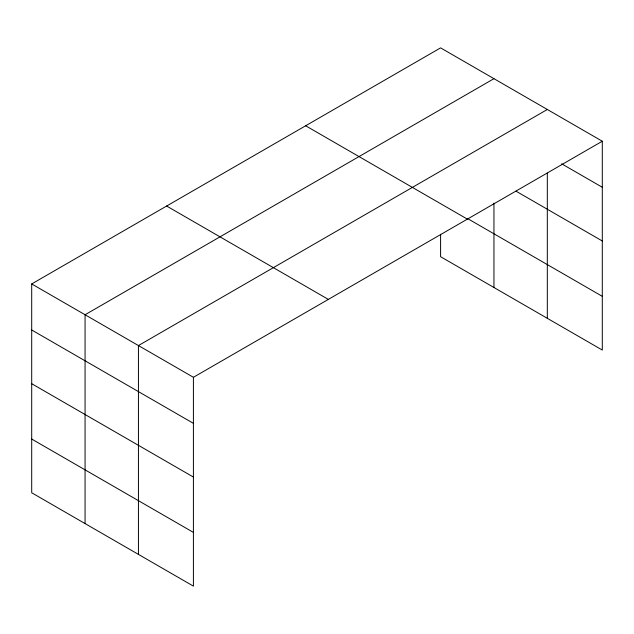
<?xml version="1.0" encoding="UTF-8"?>
<svg xmlns="http://www.w3.org/2000/svg" width="634" height="634" viewBox="0 0 634 634"><rect width="100%" height="100%" fill="white"/><g stroke="black" fill="none" stroke-linecap="round" stroke-linejoin="round"><path stroke-width="0.95" d="M31.7 283.937L193.41 377.301L193.41 586.133L31.7 492.769L31.7 283.937L440.59 47.867L602.3 141.231L602.3 350.063L440.59 256.699L440.59 234.231M493.949 78.679L85.067 314.749L85.067 523.573M547.316 109.492L138.434 345.562L138.434 554.385M193.41 377.301L602.3 141.231M561.7 163.834L602.3 187.276M515.973 191.151L602.3 240.991M467.694 218.627L602.3 296.34M305.651 125.77L467.369 219.134M166.631 206.034L328.349 299.399M31.7 329.981L193.41 423.346M31.7 383.697L193.41 477.061M31.7 439.045L193.41 532.409M547.316 173.114L547.316 318.316M493.949 203.149L493.949 287.503"/></g></svg>
